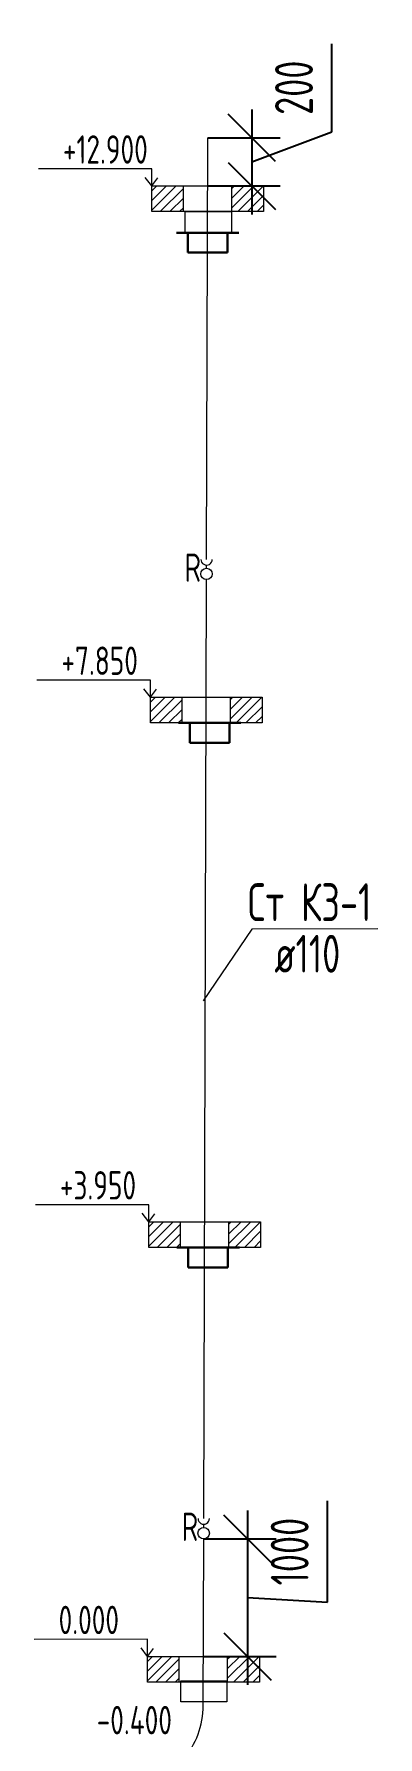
# Model space of a CAD drawing. Header units: millimetres. Extents: x -8689834 to 9419935, y -370377 to 166066.
# Drawn here: x -239046 to -237232, y -314254 to -305252 of the extents above; entities that cross this region are included whole.
import ezdxf

# ---------------------------------------------------------------- set-up
doc = ezdxf.new("R2010")
doc.units = ezdxf.units.MM
doc.header["$MEASUREMENT"] = 0
doc.layers.get('0').update_dxf_attribs({"color": 250, "lineweight": 9})
for name, color, linetype, lineweight in [('_ВК-К1', 14, 'Continuous', 40), ('_ВК-К3', 30, 'Continuous', 40), ('_ВК-переход на SML', 3, 'Continuous', 30), ('_ВК-противопожарные муфты', 1, 'Continuous', 30), ('ВК_канализация', 32, 'Continuous', 30), ('тх разм', 250, 'Continuous', 9)]:
    doc.layers.add(name, color=color, linetype=linetype, lineweight=lineweight)
doc.styles.add('ISOCPEUR', font='isocpeur.ttf', dxfattribs={"width": 0.7})
doc.styles.add('ГОСТ 2.304', font='isocpeur.ttf', dxfattribs={"width": 0.7})
doc.dimstyles.new('СПДС', dxfattribs={"dimscale": 100, "dimtxt": 2.5, "dimasz": 2.5, "dimexe": 1.5, "dimexo": 0, "dimgap": 1, "dimtad": 1, "dimdec": 0, "dimrnd": 1, "dimtxsty": 'ГОСТ 2.304', "dimblk": 'OBLIQUE', "dimcen": 2.5, "dimdle": 1.5, "dimadec": 0, "dimazin": 2, "dimtfac": 0.75, "dimtdec": 0, "dimtmove": 1, "dimatfit": 3, "dimfxl": 1, "dimtolj": 1, "dimarcsym": 1})

# ---------------------------------------------------------------- blocks, each defined once
blk = doc.blocks.new('Протв_муфта')
at = {"layer": '_ВК-противопожарные муфты', "ltscale": 200, "transparency": 33554687}
for p, q in [((-205635, 240869), (-206106, 240869)), ((-206021, 240719), (-206021, 240869)), ((-205721, 240869), (-205721, 240719)), ((-205721, 240719), (-206021, 240719))]:
    blk.add_line(p, q, dxfattribs=at)
blk = doc.blocks.new('_Oblique')
at = {"color": 0, "linetype": 'ByBlock', "lineweight": -2}
blk.add_line((-0.5, -0.5), (0.5, 0.5), dxfattribs=at)
blk = doc.blocks.new('*D2101')
at = {"layer": 'тх разм', "color": 0, "lineweight": -2, "ltscale": 100, "transparency": 16777216}
for p, q in [((-237474.6, -305769.3), (-237474.6, -305303.3)), ((-237896.8, -305650.9), (-237896.8, -306205.5)), ((-238128.8, -305800.9), (-237746.8, -305800.9)), ((-237896.8, -305928.2), (-237474.6, -305769.3)), ((-238129.8, -306055.5), (-237746.8, -306055.5))]:
    blk.add_line(p, q, dxfattribs=at)
at = {"layer": 'тх разм', "color": 0, "lineweight": -2, "ltscale": 100, "transparency": 16777216, "xscale": 250, "yscale": 250, "zscale": 250}
for p, rotation in [((-237896.8, -305800.9), 90), ((-237896.8, -306055.5), 270)]:
    blk.add_blockref('_Oblique', p, dxfattribs=dict(at, rotation=rotation))
at = {"layer": 'тх разм', "color": 0, "lineweight": 13, "ltscale": 100, "transparency": 16777216, "insert": (-237674.6, -305536.3), "char_height": 250, "attachment_point": 5, "rotation": 90, "style": 'ГОСТ 2.304'}
blk.add_mtext('\\A1;{\\H0.8x;200}', dxfattribs=at)
blk = doc.blocks.new('*D2102')
at = {"layer": 'тх разм', "color": 0, "lineweight": -2, "ltscale": 100, "transparency": 16777216}
for p, q in [((-237919.5, -313057), (-237919.5, -313978.9)), ((-237497.4, -313542.8), (-237497.4, -313006.8)), ((-238150.7, -313207), (-237769.5, -313207)), ((-237919.5, -313518), (-237497.4, -313542.8)), ((-238152.5, -313828.9), (-237769.5, -313828.9))]:
    blk.add_line(p, q, dxfattribs=at)
at = {"layer": 'тх разм', "color": 0, "lineweight": -2, "ltscale": 100, "transparency": 16777216, "xscale": 250, "yscale": 250, "zscale": 250}
for p, rotation in [((-237919.5, -313207), 90), ((-237919.5, -313828.9), 270)]:
    blk.add_blockref('_Oblique', p, dxfattribs=dict(at, rotation=rotation))
at = {"layer": 'тх разм', "color": 0, "lineweight": 13, "ltscale": 100, "transparency": 16777216, "insert": (-237697.4, -313274.8), "char_height": 250, "attachment_point": 5, "rotation": 90, "style": 'ГОСТ 2.304'}
blk.add_mtext('\\A1;{\\H0.8x;1000}', dxfattribs=at)

msp = doc.modelspace()

# ---------------------------------------------------------------- hatches: boundary and pattern name
at = {"layer": '_ВК-К3', "lineweight": 13}
h = msp.add_hatch(dxfattribs=at)
h.set_pattern_fill('ANSI31', scale=11.388071, angle=180)
h.set_pattern_definition([(225, (-292003.56, -326423.44), (25.566948, -25.566948), [])])
h.paths.add_polyline_path([(-238424.7, -306191.1), (-238258, -306191.1), (-238258, -306055.5), (-238424.7, -306055.5)])
h.paths.add_polyline_path([(-238002.2, -306191.1), (-237834.8, -306191.1), (-237834.8, -306055.5), (-238002.2, -306055.5)])
h = msp.add_hatch(dxfattribs=at)
h.set_pattern_fill('ANSI31', scale=11.388071, angle=180)
h.set_pattern_definition([(225, (-292011.297, -329126.228), (25.566948, -25.566948), [])])
h.paths.add_polyline_path([(-238432.5, -308893.9), (-238265.8, -308893.9), (-238265.8, -308758.3), (-238432.5, -308758.3)])
h.paths.add_polyline_path([(-238009.9, -308893.9), (-237842.6, -308893.9), (-237842.6, -308758.3), (-238009.9, -308758.3)])
h = msp.add_hatch(dxfattribs=at)
h.set_pattern_fill('ANSI31', scale=11.388071, angle=180)
h.set_pattern_definition([(225, (-292019.505, -331899.354), (25.566948, -25.566948), [])])
h.paths.add_polyline_path([(-238440.7, -311667), (-238274, -311667), (-238274, -311531.4), (-238440.7, -311531.4)])
h.paths.add_polyline_path([(-238018.1, -311667), (-237850.8, -311667), (-237850.8, -311531.4), (-238018.1, -311531.4)])
h = msp.add_hatch(dxfattribs=at)
h.set_pattern_fill('ANSI31', scale=11.388071, angle=180)
h.set_pattern_definition([(225, (-292026.305, -334196.884), (25.566948, -25.566948), [])])
h.paths.add_polyline_path([(-238447.5, -313964.5), (-238280.8, -313964.5), (-238280.8, -313828.9), (-238447.5, -313828.9)])
h.paths.add_polyline_path([(-238024.9, -313964.5), (-237857.6, -313964.5), (-237857.6, -313828.9), (-238024.9, -313828.9)])

# ---------------------------------------------------------------- linework, layer by layer
at = {"color": 30, "ltscale": 500, "true_color": 0xf26722}
for points in [[(-238136, -308029.7), (-238128.8, -305800.9)], [(-238151, -313100.3), (-238135.9, -308136.4)], [(-238153.3, -314089.3), (-238150.7, -313207)]]:
    msp.add_lwpolyline(points, dxfattribs=at)
at = {"color": 7, "ltscale": 500}
for points in [[(-238424.7, -306055.5), (-238424.7, -305965), (-239023.7, -305965.1)], [(-238424.7, -306055.5), (-238459.5, -306010.4)], [(-238424.7, -306055.5), (-238392.7, -306012.8)], [(-238432.5, -308758.3), (-238432.5, -308667.8), (-239031.4, -308667.9)], [(-238432.5, -308758.3), (-238467.2, -308713.2)], [(-238432.5, -308758.3), (-238400.4, -308715.6)], [(-238440.7, -311531.4), (-238440.7, -311440.9), (-239039.6, -311441)], [(-238440.7, -311531.4), (-238475.4, -311486.3)], [(-238440.7, -311531.4), (-238408.6, -311488.8)], [(-238447.5, -313828.9), (-238447.5, -313738.4), (-239046.4, -313738.6)], [(-238447.5, -313828.9), (-238482.2, -313783.9)], [(-238447.5, -313828.9), (-238415.4, -313786.3)]]:
    msp.add_lwpolyline(points, dxfattribs=at)
at = {"color": 30, "ltscale": 500, "true_color": 0xf26722}
msp.add_arc((-238600.4, -314085.5), 447.1, 322.3421, 2.05487, dxfattribs=at)
at = {"layer": '_ВК-К3', "color": 7, "lineweight": 13}
for p, q in [((-238257.4, -306191.1), (-238257.4, -306055.5)), ((-238002.6, -306190.6), (-238002.2, -306055)), ((-238265.1, -308893.9), (-238265.1, -308758.3)), ((-238010.3, -308893.4), (-238009.9, -308757.8)), ((-238273.3, -311667), (-238273.3, -311531.4)), ((-238018.5, -311666.5), (-238018.1, -311530.9)), ((-238280.1, -313964.5), (-238280.1, -313828.9)), ((-238025.3, -313964), (-238024.9, -313828.5))]:
    msp.add_line(p, q, dxfattribs=at)
for points in [[(-237834.8, -306191.1), (-238424.7, -306191.1), (-238424.7, -306055.5), (-237834.8, -306055.5)], [(-237842.6, -308893.9), (-238432.5, -308893.9), (-238432.5, -308758.3), (-237842.6, -308758.3)], [(-237850.8, -311667), (-238440.7, -311667), (-238440.7, -311531.4), (-237850.8, -311531.4)], [(-237857.6, -313964.5), (-238447.5, -313964.5), (-238447.5, -313828.9), (-237857.6, -313828.9)]]:
    msp.add_lwpolyline(points, close=True, dxfattribs=at)
at = {"layer": '_ВК-переход на SML', "lineweight": 13}
for points in [[(-238249, -306191.1), (-238005.4, -306191.1), (-238005.4, -306302.4), (-238249, -306302.4)], [(-238272.6, -313958.2), (-238028.9, -313958.2), (-238028.9, -314069.5), (-238272.6, -314069.5)]]:
    msp.add_lwpolyline(points, close=True, dxfattribs=at)
at = {"layer": 'ВК_канализация', "color": 30, "lineweight": 13, "ltscale": 500, "true_color": 0xf26722}
for points in [[(-238136.3, -308076.4), (-238136.2, -308059.7)], [(-238151.3, -313147.1), (-238151.2, -313130.3)]]:
    msp.add_lwpolyline(points, dxfattribs=at)
at = {"layer": 'ВК_канализация', "color": 18, "lineweight": 13, "ltscale": 500, "true_color": 0x000000}
msp.add_lwpolyline([(-237231.8, -309982.2), (-237897.5, -309984), (-238153.8, -310364)], dxfattribs=at)
at = {"layer": 'ВК_канализация', "color": 30, "lineweight": 13, "ltscale": 500, "true_color": 0xf26722}
for centre in [(-238136.5, -308106.4), (-238151.5, -313177.1)]:
    msp.add_circle(centre, 30, dxfattribs=at)
for centre in [(-238136, -308029.7), (-238151, -313100.3)]:
    msp.add_arc(centre, 30, 179.67036, 359.67036, dxfattribs=at)

# ---------------------------------------------------------------- block references
at = {"layer": '_ВК-К1', "lineweight": 13, "xscale": 0.7, "yscale": 0.7, "zscale": 0.7}
for p in [(-94020.7, -474910.8), (-94010.3, -477502.3), (-94018.5, -480275.4)]:
    msp.add_blockref('Протв_муфта', p, dxfattribs=at)

# ---------------------------------------------------------------- texts
at = {"layer": 'ВК_канализация', "color": 18, "ltscale": 100, "true_color": 0x000000, "char_height": 150, "width": 7500, "attachment_point": 4, "rotation": 0.04194, "style": 'ISOCPEUR'}
for s, insert in [('\\pxi-1,l1,t1,5;+12.900', (-238894.4, -305862.6)), ('\\pxi-1,l1,t1,5;R', (-238252.3, -308072.8)), ('\\pxi-1,l1,t1,5;+7.850', (-238902.1, -308565.4)), ('\\pxi-1,l1,t1,5;+3.950', (-238910.3, -311338.5)), ('\\pxi-1,l1,t1,5;R', (-238267.3, -313143.4)), ('\\pxi-1,l1,t1,5;0.000', (-238917.1, -313636.1)), ('\\pxi-1,l1,t1,5;-0.400', (-238716.1, -314165.8))]:
    msp.add_mtext(s, dxfattribs=dict(at, insert=insert))
at = {"layer": 'ВК_канализация', "color": 18, "ltscale": 100, "true_color": 0x000000, "char_height": 200, "attachment_point": 4, "style": 'ISOCPEUR'}
for s, insert, width in [('Ст К3-1', (-237918.5, -309841.9), 5891.51), ('\\pxi-1,l1,t1,5;ø110', (-237778.3, -310114.3), 7500)]:
    msp.add_mtext(s, dxfattribs=dict(at, insert=insert, width=width))

# ---------------------------------------------------------------- dimensions: what is measured, and where the dimension line sits
at = {"layer": 'тх разм', "color": 7, "lineweight": 13, "ltscale": 100}
for base, p1, p2, text, picture, middle in [((-237896.8, -306055.5), (-238128.8, -305800.9), (-238129.8, -306055.5), '{\\H0.8x;200}', '*D2101', (-237474.6, -305669.3)), ((-237919.5, -313828.9), (-238150.7, -313207), (-238152.5, -313828.9), '{\\H0.8x;1000}', '*D2102', (-237497.4, -313442.8))]:
    dim = msp.add_linear_dim(base=base, p1=p1, p2=p2, angle=90, text=text, dimstyle='СПДС', dxfattribs=at)
    dim.commit()
    dim.dimension.update_dxf_attribs({"geometry": picture, "text_midpoint": middle, "dimtype": 160})

doc.saveas('drawing.dxf')
